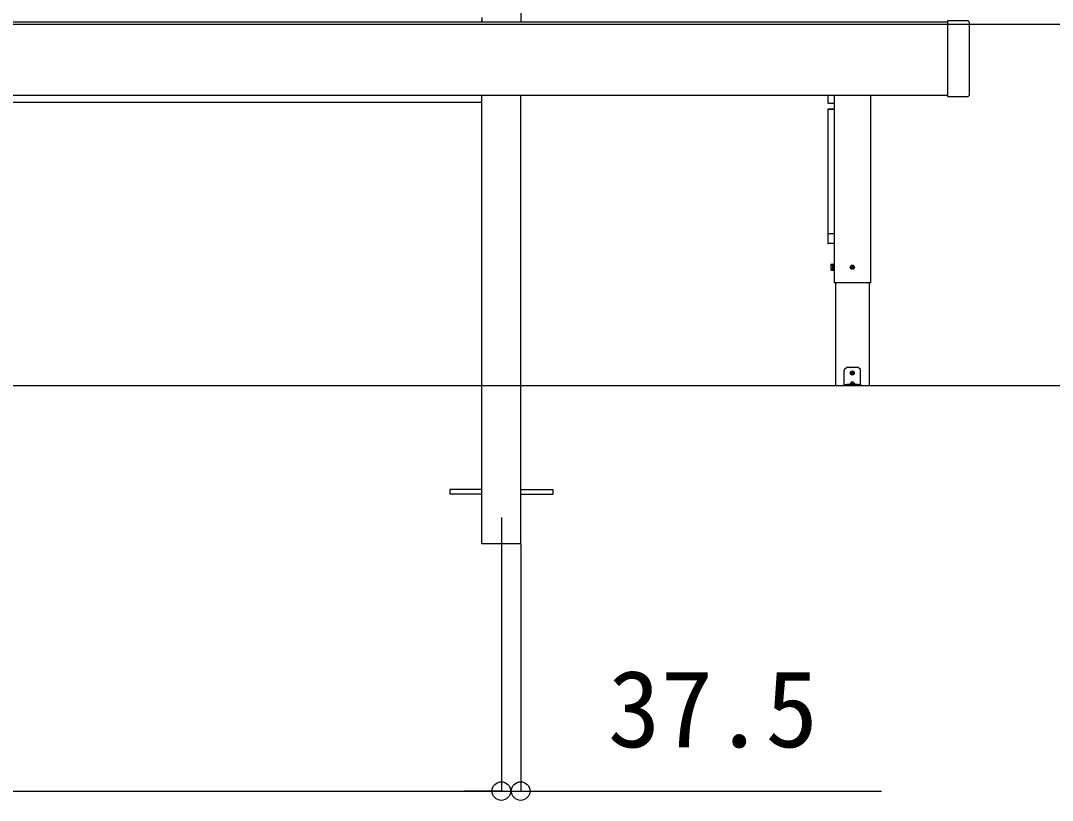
# Model space of a CAD drawing. Units: millimetres, scale not verified. Extents: x -10500 to 10500, y -15600 to 15524.
# Drawn here: x -5084 to -3086, y 8836 to 10347 of the extents above; entities that cross this region are included whole.
import ezdxf
from ezdxf.enums import TextEntityAlignment as Align

# ---------------------------------------------------------------- set-up
doc = ezdxf.new("R2010")
doc.units = ezdxf.units.MM
doc.header["$LTSCALE"] = 80
for name, color, linetype in [('0-3_YKK_12', 2, 'Continuous'), ('0-5_YKK_A1', 4, 'Continuous'), ('0-6_YKK_D', 6, 'Continuous')]:
    doc.layers.add(name, color=color, linetype=linetype)
doc.styles.add('ＭＳ ゴシック', font='')
doc.styles.get('ＭＳ ゴシック').set_extended_font_data('MS Gothic')

msp = doc.modelspace()

# ---------------------------------------------------------------- linework, layer by layer
at = {"layer": '0-3_YKK_12'}
msp.add_line((-4153, 9384.5), (-4153, 9284.5), dxfattribs=at)
at = {"layer": '0-5_YKK_A1'}
for p, q in [((-4115.5, 12334.5), (-4115.5, 10344.5)), ((7928.31, 10339.5), (-9871.02, 10339.5)), ((-3289, 10344.5), (-5958, 10344.5)), ((-3289, 10344.5), (-5958, 10344.5)), ((-4191, 10344.5), (-4191, 10347.5)), ((-3289, 10346), (-3289, 10343.59)), ((-3289, 10346), (-3289, 10343.59)), ((-3249.41, 10347), (-3288, 10347)), ((-3249.41, 10347), (-3288, 10347)), ((-3248.71, 10346.71), (-3248.61, 10346.61)), ((-3248.71, 10346.71), (-3248.61, 10346.61)), ((-3246.39, 10344.39), (-3248.61, 10346.61)), ((-3246.39, 10344.39), (-3248.61, 10346.61)), ((-3246.39, 10344.39), (-3246.29, 10344.29)), ((-3246.39, 10344.39), (-3246.29, 10344.29)), ((-3246, 10203.41), (-3246, 10343.59)), ((-3246, 10203.41), (-3246, 10343.59)), ((-3289, 10202.5), (-5958, 10202.5)), ((-3289, 10202.5), (-5958, 10202.5)), ((-3520.21, 10202.5), (-3520.21, 10188.3)), ((-3520.21, 10202.5), (-3520.21, 10188.3)), ((-3508.01, 10202.5), (-3508.01, 10202.39)), ((-3508.01, 10202.5), (-3508.01, 9839.5)), ((-3508.01, 10202.5), (-3508.01, 10202.39)), ((-3508.01, 10202.5), (-3508.01, 9839.5)), ((-3507.93, 10202.5), (-3507.93, 9839.5)), ((-3507.93, 10202.5), (-3507.93, 9839.5)), ((-3507.81, 10188.3), (-3507.81, 10202.5)), ((-3507.81, 10188.3), (-3507.81, 10202.5)), ((-3437.93, 10202.5), (-3437.93, 9839.5)), ((-3437.93, 10202.5), (-3437.93, 9839.5)), ((-3437.93, 10202.5), (-3437.93, 9839.5)), ((-3437.93, 10202.5), (-3437.93, 9839.5)), ((-3437.85, 10202.5), (-3437.85, 9839.5)), ((-3437.85, 10202.5), (-3437.85, 9839.5)), ((-3288, 10200), (-3249.41, 10200)), ((-3288, 10200), (-3249.41, 10200)), ((-3248.61, 10200.39), (-3248.71, 10200.29)), ((-3248.61, 10200.39), (-3248.71, 10200.29)), ((-3248.61, 10200.39), (-3246.39, 10202.61)), ((-3248.61, 10200.39), (-3246.39, 10202.61)), ((-3246.29, 10202.71), (-3246.39, 10202.61)), ((-3246.29, 10202.71), (-3246.39, 10202.61)), ((-7755.5, 10189.5), (-4190.5, 10189.5)), ((-3520.2, 10175.16), (-3520.2, 10158.01)), ((-3520.2, 10175.16), (-3520.2, 10158.01)), ((-3520, 9933.92), (-3520, 10174.62)), ((-3520, 9933.92), (-3520, 10174.62)), ((-3519.21, 10187.3), (-3508.81, 10187.3)), ((-3519.21, 10187.3), (-3508.81, 10187.3)), ((-3519.2, 10176.16), (-3508.8, 10176.16)), ((-3519.2, 10176.16), (-3508.8, 10176.16)), ((-3519.2, 10175.91), (-3508.8, 10175.91)), ((-3519.2, 10175.91), (-3508.8, 10175.91)), ((-3519, 10175.54), (-3509, 10175.54)), ((-3519, 10175.54), (-3509, 10175.54)), ((-3508.8, 9934.29), (-3519.2, 9934.29)), ((-3508.8, 9934.29), (-3519.2, 9934.29)), ((-3520.2, 9933.36), (-3520.2, 9933.23)), ((-3520.2, 9933.36), (-3520.2, 9933.23)), ((-3520.2, 9933.23), (-3520.2, 9932.7)), ((-3520.2, 9933.23), (-3520.2, 9932.7)), ((-3520.2, 9932.7), (-3520.2, 9930.14)), ((-3520.2, 9932.7), (-3520.2, 9930.14)), ((-3520.2, 9930.14), (-3520.2, 9918.45)), ((-3520.2, 9930.14), (-3520.2, 9918.45)), ((-3508.8, 9915.21), (-3519.2, 9915.21)), ((-3508.8, 9915.21), (-3519.2, 9915.21)), ((-3514.73, 9874.5), (-3514.28, 9875.27)), ((-3514.73, 9874.5), (-3514.28, 9875.27)), ((-3514.73, 9874.5), (-3514.73, 9864.5)), ((-3514.73, 9874.5), (-3514.73, 9864.5)), ((-3514.28, 9875.27), (-3510.73, 9875.27)), ((-3514.28, 9875.27), (-3510.73, 9875.27)), ((-3510.73, 9875.27), (-3510.73, 9863.73)), ((-3510.73, 9875.27), (-3510.73, 9863.73)), ((-3509.53, 9875.75), (-3507.93, 9875.75)), ((-3509.53, 9875.75), (-3507.93, 9875.75)), ((-3514.73, 9864.5), (-3514.28, 9863.73)), ((-3514.73, 9864.5), (-3514.28, 9863.73)), ((-3514.28, 9872.39), (-3510.73, 9872.39)), ((-3514.28, 9872.39), (-3510.73, 9872.39)), ((-3514.28, 9866.61), (-3510.73, 9866.61)), ((-3514.28, 9866.61), (-3510.73, 9866.61)), ((-3514.28, 9863.73), (-3510.73, 9863.73)), ((-3514.28, 9863.73), (-3510.73, 9863.73)), ((-3475.17, 9870), (-3474.06, 9870.02)), ((-3475.17, 9870), (-3474.06, 9870.02)), ((-3475.17, 9869), (-3474.06, 9868.98)), ((-3475.17, 9869), (-3474.06, 9868.98)), ((-3474.06, 9870.02), (-3473.55, 9870.12)), ((-3474.06, 9870.02), (-3473.55, 9870.12)), ((-3474.06, 9868.98), (-3473.55, 9868.88)), ((-3474.06, 9868.98), (-3473.55, 9868.88)), ((-3473.45, 9870.64), (-3473.55, 9870.12)), ((-3473.45, 9870.64), (-3473.55, 9870.12)), ((-3473.45, 9868.36), (-3473.55, 9868.88)), ((-3473.45, 9868.36), (-3473.55, 9868.88)), ((-3473.43, 9871.74), (-3473.45, 9870.64)), ((-3473.43, 9871.74), (-3473.45, 9870.64)), ((-3473.43, 9867.26), (-3473.45, 9868.36)), ((-3473.43, 9867.26), (-3473.45, 9868.36)), ((-3472.43, 9871.74), (-3472.41, 9870.64)), ((-3472.43, 9871.74), (-3472.41, 9870.64)), ((-3472.43, 9867.26), (-3472.41, 9868.36)), ((-3472.43, 9867.26), (-3472.41, 9868.36)), ((-3472.41, 9870.64), (-3472.31, 9870.12)), ((-3472.41, 9870.64), (-3472.31, 9870.12)), ((-3472.41, 9868.36), (-3472.31, 9868.88)), ((-3472.41, 9868.36), (-3472.31, 9868.88)), ((-3471.79, 9870.02), (-3472.31, 9870.12)), ((-3471.79, 9870.02), (-3472.31, 9870.12)), ((-3471.79, 9868.98), (-3472.31, 9868.88)), ((-3471.79, 9868.98), (-3472.31, 9868.88)), ((-3470.68, 9870), (-3471.79, 9870.02)), ((-3470.68, 9870), (-3471.79, 9870.02)), ((-3470.68, 9869), (-3471.79, 9868.98)), ((-3470.68, 9869), (-3471.79, 9868.98)), ((-3437.85, 9839.5), (-3508.01, 9839.5)), ((-3437.85, 9839.5), (-3508.01, 9839.5)), ((-3505.58, 9839.5), (-3505.58, 9639.5)), ((-3505.58, 9839.5), (-3505.58, 9639.5)), ((-3440.28, 9839.5), (-3440.28, 9639.5)), ((-3440.28, 9839.5), (-3440.28, 9639.5)), ((-3483.93, 9675.5), (-3488.34, 9671.09)), ((-3483.93, 9675.5), (-3488.34, 9671.09)), ((-3461.93, 9675.5), (-3483.93, 9675.5)), ((-3461.93, 9675.5), (-3483.93, 9675.5)), ((-3457.51, 9671.09), (-3461.93, 9675.5)), ((-3457.51, 9671.09), (-3461.93, 9675.5)), ((-3488.93, 9642.5), (-3488.93, 9669.67)), ((-3488.93, 9642.5), (-3488.93, 9669.67)), ((-3475.17, 9665), (-3474.06, 9665.02)), ((-3475.17, 9665), (-3474.06, 9665.02)), ((-3475.17, 9664), (-3474.06, 9663.98)), ((-3475.17, 9664), (-3474.06, 9663.98)), ((-3474.06, 9665.02), (-3473.55, 9665.12)), ((-3474.06, 9665.02), (-3473.55, 9665.12)), ((-3474.06, 9663.98), (-3473.55, 9663.88)), ((-3474.06, 9663.98), (-3473.55, 9663.88)), ((-3473.45, 9665.64), (-3473.55, 9665.12)), ((-3473.45, 9665.64), (-3473.55, 9665.12)), ((-3473.45, 9663.36), (-3473.55, 9663.88)), ((-3473.45, 9663.36), (-3473.55, 9663.88)), ((-3473.43, 9666.74), (-3473.45, 9665.64)), ((-3473.43, 9666.74), (-3473.45, 9665.64)), ((-3473.43, 9662.26), (-3473.45, 9663.36)), ((-3473.43, 9662.26), (-3473.45, 9663.36)), ((-3472.43, 9666.74), (-3472.41, 9665.64)), ((-3472.43, 9666.74), (-3472.41, 9665.64)), ((-3472.43, 9662.26), (-3472.41, 9663.36)), ((-3472.43, 9662.26), (-3472.41, 9663.36)), ((-3472.41, 9665.64), (-3472.31, 9665.12)), ((-3472.41, 9665.64), (-3472.31, 9665.12)), ((-3472.41, 9663.36), (-3472.31, 9663.88)), ((-3472.41, 9663.36), (-3472.31, 9663.88)), ((-3471.79, 9665.02), (-3472.31, 9665.12)), ((-3471.79, 9665.02), (-3472.31, 9665.12)), ((-3471.79, 9663.98), (-3472.31, 9663.88)), ((-3471.79, 9663.98), (-3472.31, 9663.88)), ((-3470.68, 9665), (-3471.79, 9665.02)), ((-3470.68, 9665), (-3471.79, 9665.02)), ((-3470.68, 9664), (-3471.79, 9663.98)), ((-3470.68, 9664), (-3471.79, 9663.98)), ((-3456.93, 9642.5), (-3456.93, 9669.67)), ((-3456.93, 9642.5), (-3456.93, 9669.67)), ((7928.31, 9639.5), (-9871.02, 9639.5)), ((-3440.28, 9639.5), (-3505.58, 9639.5)), ((-3440.28, 9639.5), (-3505.58, 9639.5)), ((-3488.93, 9642), (-3488.93, 9642.5)), ((-3488.93, 9642), (-3488.93, 9642.5)), ((-3488.93, 9639.5), (-3488.93, 9642)), ((-3488.93, 9642), (-3488.34, 9642)), ((-3488.93, 9639.5), (-3488.93, 9642)), ((-3488.93, 9642), (-3488.34, 9642)), ((-3488.34, 9639.5), (-3488.93, 9639.5)), ((-3488.34, 9639.5), (-3488.93, 9639.5)), ((-3488.34, 9642), (-3483.93, 9642)), ((-3488.34, 9642), (-3483.93, 9642)), ((-3461.93, 9642), (-3483.93, 9642)), ((-3461.93, 9642), (-3483.93, 9642)), ((-3461.93, 9639.5), (-3483.93, 9639.5)), ((-3461.93, 9639.5), (-3483.93, 9639.5)), ((-3474.37, 9646.96), (-3478.83, 9642.5)), ((-3474.37, 9646.96), (-3478.83, 9642.5)), ((-3476.93, 9642.92), (-3476.93, 9642.5)), ((-3476.93, 9642.92), (-3476.93, 9642.5)), ((-3476.93, 9642.5), (-3468.93, 9642.5)), ((-3476.93, 9642.5), (-3468.93, 9642.5)), ((-3476.43, 9642), (-3469.43, 9642)), ((-3476.43, 9642), (-3469.43, 9642)), ((-3467.03, 9642.5), (-3471.48, 9646.96)), ((-3467.03, 9642.5), (-3471.48, 9646.96)), ((-3468.93, 9642.92), (-3468.93, 9642.5)), ((-3468.93, 9642.92), (-3468.93, 9642.5)), ((-3461.93, 9639.5), (-3461.93, 9642)), ((-3461.93, 9642), (-3457.51, 9642)), ((-3461.93, 9639.5), (-3461.93, 9642)), ((-3461.93, 9642), (-3457.51, 9642)), ((-3457.51, 9639.5), (-3461.93, 9639.5)), ((-3457.51, 9639.5), (-3461.93, 9639.5)), ((-3457.51, 9642), (-3456.93, 9642)), ((-3457.51, 9642), (-3456.93, 9642)), ((-3456.93, 9642.5), (-3456.93, 9642)), ((-3456.93, 9642.5), (-3456.93, 9642)), ((-4190.5, 9439), (-4253, 9439)), ((-4253, 9439), (-4253, 9430)), ((-4115.5, 9439), (-4053, 9439)), ((-4053, 9439), (-4053, 9430)), ((-4190.5, 9430), (-4253, 9430)), ((-4115.5, 9430), (-4053, 9430)), ((-4190.5, 9334.5), (-4115.5, 9334.5))]:
    msp.add_line(p, q, dxfattribs=at)
for points in [[(-4190.5, 10353.5), (-4190.5, 10347.5), (-4190.5, 10344.5)], [(-3289, 10343.59), (-3289, 10203.41), (-3289, 10201)], [(-3289, 10343.59), (-3289, 10203.41), (-3289, 10201)], [(-4190.5, 9334.5), (-4190.5, 9639.5), (-4190.5, 10202.5)], [(-4115.5, 9334.5), (-4115.5, 9639.5), (-4115.5, 10202.5)], [(-3520.2, 9918.45), (-3520.2, 9916.4), (-3520.2, 9916.21)], [(-3520.2, 9918.45), (-3520.2, 9916.4), (-3520.2, 9916.21)], [(-3507.93, 9863.25), (-3509.53, 9863.25), (-3509.53, 9875.75)], [(-3507.93, 9863.25), (-3509.53, 9863.25), (-3509.53, 9875.75)], [(-3483.93, 9642), (-3483.93, 9639.5), (-3488.34, 9639.5)], [(-3483.93, 9642), (-3483.93, 9639.5), (-3488.34, 9639.5)], [(-3456.93, 9642), (-3456.93, 9639.5), (-3457.51, 9639.5)], [(-3456.93, 9642), (-3456.93, 9639.5), (-3457.51, 9639.5)]]:
    msp.add_lwpolyline(points, dxfattribs=at)
msp.add_lwpolyline([(-3510.73, 9875.25), (-3509.53, 9875.25), (-3509.53, 9863.75), (-3510.73, 9863.75)], close=True, dxfattribs=at)
msp.add_lwpolyline([(-3510.73, 9875.25), (-3509.53, 9875.25), (-3509.53, 9863.75), (-3510.73, 9863.75)], close=True, dxfattribs=at)
for centre, radius in [((-3472.93, 9869.5), 4), ((-3472.93, 9869.5), 4), ((-3470.81, 9867.38), 0.3), ((-3470.81, 9867.38), 0.3), ((-3472.93, 9664.5), 4), ((-3472.93, 9664.5), 4), ((-3470.81, 9662.38), 0.3), ((-3470.81, 9662.38), 0.3)]:
    msp.add_circle(centre, radius, dxfattribs=at)
for centre, radius, start, end in [((-3288, 10346), 1, 90, 180), ((-3288, 10346), 1, 90, 180), ((-3249.41, 10346), 1, 45, 90), ((-3249.41, 10346), 1, 45, 90), ((-3247, 10343.59), 1, 0, 45), ((-3247, 10343.59), 1, 0, 45), ((-3288, 10201), 1, 180, 270), ((-3288, 10201), 1, 180, 270), ((-3249.41, 10201), 1, 270, 315), ((-3249.41, 10201), 1, 270, 315), ((-3247, 10203.41), 1, 315, 0), ((-3247, 10203.41), 1, 315, 0), ((-3519.21, 10188.3), 1, 180, 270), ((-3519.21, 10188.3), 1, 180, 270), ((-3519.2, 10175.16), 1, 90, 180), ((-3519.2, 10175.16), 1, 90, 180), ((-3519.24, 10174.95), 0.964, 87.79679, 177.6127), ((-3519.24, 10174.95), 0.964, 87.79679, 177.6127), ((-3519.04, 10174.58), 0.964, 87.79679, 177.6127), ((-3519.04, 10174.58), 0.964, 87.79679, 177.6127), ((-3508.96, 10174.58), 0.964, 6.84841, 92.20321), ((-3508.96, 10174.58), 0.964, 6.84841, 92.20321), ((-3508.81, 10188.3), 1, 270, 0), ((-3508.81, 10188.3), 1, 270, 0), ((-3508.8, 10175.16), 1, 37.44287, 90), ((-3508.8, 10175.16), 1, 37.44287, 90), ((-3508.79, 10174.89), 1.03, 40.31355, 90.66766), ((-3508.79, 10174.89), 1.03, 40.31355, 90.66766), ((-3519.32, 10158.01), 0.881, 180.33509, 219.38129), ((-3519.32, 10158.01), 0.881, 180.33509, 219.38129), ((-3519.24, 9933.32), 0.964, 87.79679, 177.6127), ((-3519.24, 9933.32), 0.964, 87.79679, 177.6127), ((-3508.76, 9933.32), 0.964, 38.24694, 92.20321), ((-3508.76, 9933.32), 0.964, 38.24694, 92.20321), ((-3519.2, 9916.21), 1, 180, 270), ((-3519.2, 9916.21), 1, 180, 270), ((-3508.8, 9916.21), 1, 270, 322.55713), ((-3508.8, 9916.21), 1, 270, 322.55713), ((-3512.17, 9873.83), 2.56, 145.61708, 214.38292), ((-3512.17, 9873.83), 2.56, 145.61708, 214.38292), ((-3512.17, 9865.17), 2.56, 145.61708, 214.38292), ((-3512.17, 9865.17), 2.56, 145.61708, 214.38292), ((-3505.17, 9869.5), 9.55, 162.41276, 197.58724), ((-3505.17, 9869.5), 9.55, 162.41276, 197.58724), ((-3472.93, 9869.5), 2.3, 167.44414, 192.55586), ((-3472.93, 9869.5), 2.3, 167.44414, 192.55586), ((-3472.93, 9869.5), 2.3, 77.44414, 102.55586), ((-3472.93, 9869.5), 2.3, 77.44414, 102.55586), ((-3472.93, 9869.5), 2.3, 257.44414, 282.55586), ((-3472.93, 9869.5), 2.3, 257.44414, 282.55586), ((-3472.93, 9869.5), 2.3, 347.44414, 12.55586), ((-3472.93, 9869.5), 2.3, 347.44414, 12.55586), ((-3486.93, 9669.67), 2, 135, 180), ((-3486.93, 9669.67), 2, 135, 180), ((-3472.93, 9664.5), 2.3, 167.44414, 192.55586), ((-3472.93, 9664.5), 2.3, 167.44414, 192.55586), ((-3472.93, 9664.5), 2.3, 77.44414, 102.55586), ((-3472.93, 9664.5), 2.3, 77.44414, 102.55586), ((-3472.93, 9664.5), 2.3, 257.44414, 282.55586), ((-3472.93, 9664.5), 2.3, 257.44414, 282.55586), ((-3472.93, 9664.5), 2.3, 347.44414, 12.55586), ((-3472.93, 9664.5), 2.3, 347.44414, 12.55586), ((-3458.93, 9669.67), 2, 0, 45), ((-3458.93, 9669.67), 2, 0, 45), ((-3475.93, 9642.92), 1, 126.03188, 180), ((-3475.93, 9642.92), 1, 126.03188, 180), ((-3476.43, 9642.5), 0.5, 180, 270), ((-3476.43, 9642.5), 0.5, 180, 270), ((-3472.93, 9638.8), 6.1, 53.96812, 126.03188), ((-3472.93, 9638.8), 6.1, 53.96812, 126.03188), ((-3469.43, 9642.5), 0.5, 270, 0), ((-3469.43, 9642.5), 0.5, 270, 0), ((-3469.93, 9642.92), 1, 0, 53.96812), ((-3469.93, 9642.92), 1, 0, 53.96812)]:
    msp.add_arc(centre, radius, start, end, dxfattribs=at)
for centre, major_axis, ratio, start_param, end_param in [((-3478.33, 9642.5), (0.688, 0.425), 0.381966, 2.1243707, 3.695167), ((-3478.33, 9642.5), (0.688, 0.425), 0.381966, 2.1243707, 3.695167), ((-3472.93, 9644.07), (0, -3.54), 0.707107, 2.5261129, 3.7570724), ((-3472.93, 9644.07), (0, -3.54), 0.707107, 2.5261129, 3.7570724), ((-3467.53, 9642.5), (0.688, -0.425), 0.381966, 5.7296109, 7.3004073), ((-3467.53, 9642.5), (0.688, -0.425), 0.381966, 5.7296109, 7.3004073)]:
    msp.add_ellipse(centre, major_axis=major_axis, ratio=ratio, start_param=start_param, end_param=end_param, dxfattribs=at)
at = {"layer": '0-6_YKK_D'}
for p, q in [((-4115.5, 9333.5), (-4115.5, 8853.5)), ((-4153, 9283.5), (-4153, 8853.5)), ((-4153, 9283.5), (-4153, 8853.5)), ((-7793, 8854.5), (-4153, 8854.5)), ((-4153, 8854.5), (-4225, 8854.5)), ((-4153, 8854.5), (-4115.5, 8854.5)), ((-4115.5, 8854.5), (-3416.27, 8854.5))]:
    msp.add_line(p, q, dxfattribs=at)
for centre in [(-4153, 8854.5), (-4153, 8854.5), (-4115.5, 8854.5)]:
    msp.add_circle(centre, 18, dxfattribs=at)

# ---------------------------------------------------------------- texts
at = {"layer": '0-6_YKK_D', "style": 'ＭＳ ゴシック'}
msp.add_text('37.5', height=149.6, dxfattribs=at).set_placement((-3946.57, 8894.5), align=Align.BOTTOM_LEFT)

doc.saveas('drawing.dxf')
